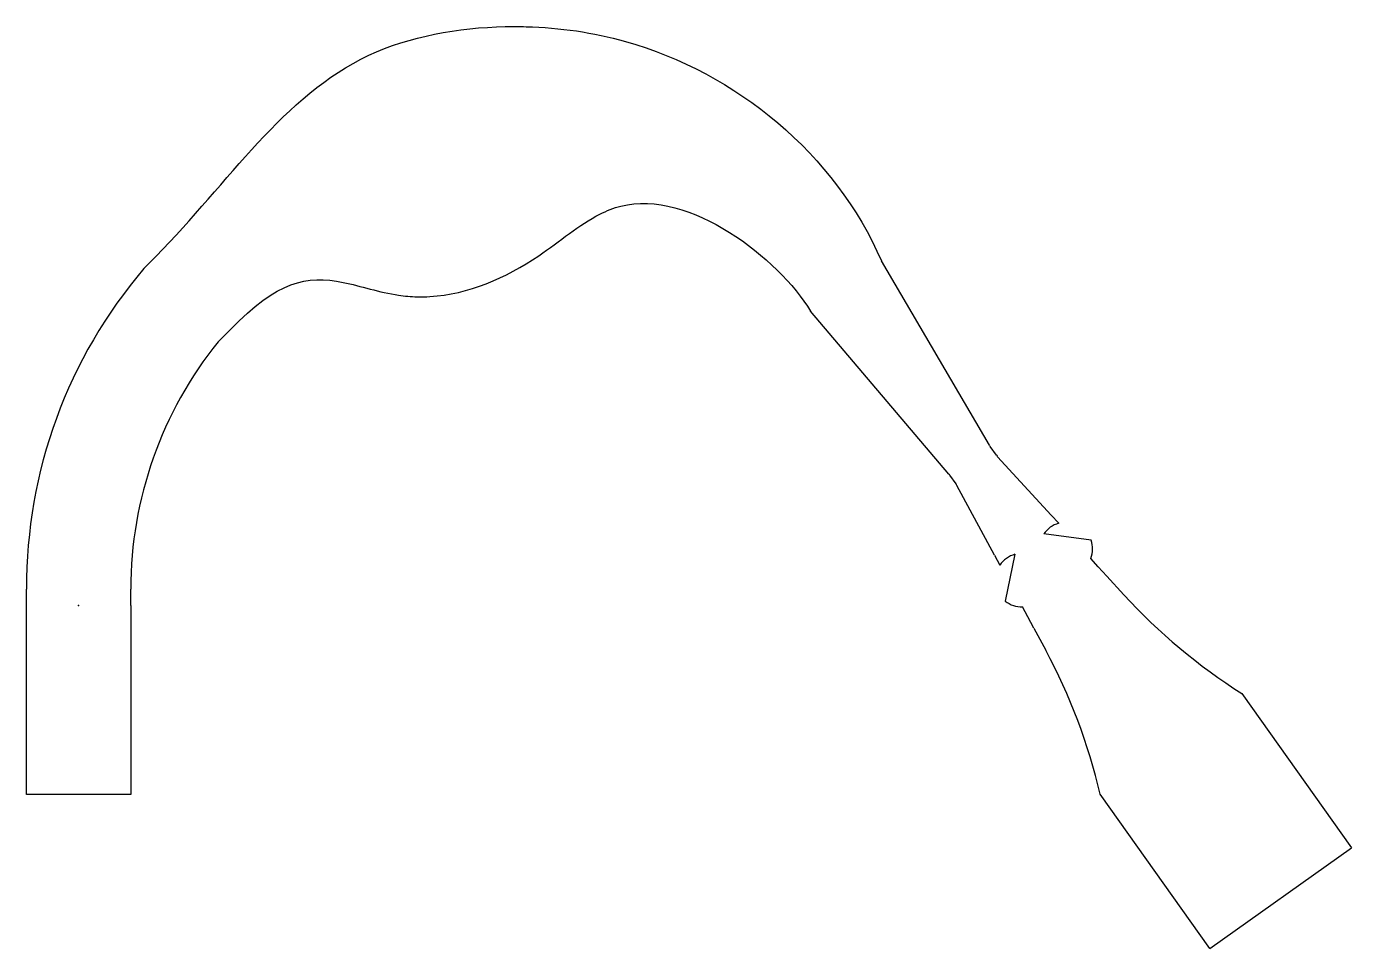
# Model space of a CAD drawing. Header units: inches. Extents: x -0.8 to 20.2, y -5.4 to 9.2.
import ezdxf

# ---------------------------------------------------------------- set-up
doc = ezdxf.new("R2010")
doc.units = ezdxf.units.IN
doc.layers.get('0').update_dxf_attribs({"linetype": 'CONTINUOUS'})

msp = doc.modelspace()

# ---------------------------------------------------------------- linework, layer by layer
for p, q in [((1.228, 5.537), (1.035, 5.341)), ((14.438, 2.538), (12.724, 5.461)), ((13.796, 2.082), (11.601, 4.664)), ((2.405, 4.376), (2.211, 4.18)), ((14.548, 2.38), (14.449, 2.52)), ((15.415, 1.433), (14.567, 2.357)), ((13.908, 1.925), (13.809, 2.066)), ((14.517, 0.794), (13.923, 1.9)), ((15.415, 1.433), (15.536, 1.301)), ((16.048, 1.034), (15.297, 1.132)), ((14.517, 0.794), (14.601, 0.637)), ((14.841, 0.81), (14.687, 0.069)), ((16.163, 0.609), (16.047, 0.745)), ((16.299, 0.461), (16.163, 0.609)), ((16.299, 0.461), (16.568, 0.168)), ((-0.825, 0), (-0.826, 0.256)), ((0.827, 0), (0.827, 0.256)), ((-0.825, -3), (-0.825, 0)), ((0.827, 0), (0.827, -3)), ((15.048, -0.183), (14.963, -0.025)), ((15.143, -0.36), (15.048, -0.183)), ((15.143, -0.36), (15.33, -0.71)), ((18.44, -1.399), (20.176, -3.846)), ((0.827, -3), (-0.825, -3)), ((17.929, -5.441), (16.193, -2.995)), ((17.929, -5.441), (20.176, -3.846))]:
    msp.add_line(p, q)
for centre, radius, start, end in [((6.946, 0.294), 7.772, 139.5085, 180.2805), ((7.081, 0.256), 6.255, 141.143, 180), ((14.642, 2.657), 0.236, 210.3721, 215.3721), ((14.741, 2.517), 0.236, 215.3721, 222.5412), ((13.616, 1.929), 0.236, 35.3721, 40.3721), ((13.715, 1.789), 0.236, 28.203, 35.3721), ((15.647, 0.891), 0.425, 105.1684, 145.444), ((15.647, 0.891), 0.425, -20.086, 19.6384), ((14.954, 0.4), 0.425, 105.3002, 146.063), ((14.954, 0.4), 0.425, 231.1059, 271.2939), ((23.469, 6.508), 9.371, 222.5721, 237.5453), ((7.069, -5.134), 9.371, 13.1989, 28.1721)]:
    msp.add_arc(centre, radius, start, end)
for points, knots in [([(1.228, 5.537), (2.39, 6.715), (3.647, 8.739), (6.123, 9.182), (7.524, 9.177), (9.965, 8.827), (11.996, 7.154), (12.724, 5.461)], [0, 0, 0, 0, 0.325823, 0.480902, 0.503732, 0.615511, 1, 1, 1, 1]), ([(2.405, 4.376), (3.161, 5.142), (3.816, 5.286), (4.867, 4.93), (5.336, 4.89), (6.11, 4.905), (7.139, 5.347), (8.035, 6.124), (9.524, 6.721), (11.102, 5.502), (11.601, 4.664)], [0, 0, 0, 0, 0.189463, 0.277739, 0.306414, 0.325823, 0.503732, 0.615511, 0.652609, 1, 1, 1, 1])]:
    msp.add_open_spline(points, degree=3, knots=knots)
msp.add_point((0, 0))

doc.saveas('drawing.dxf')
